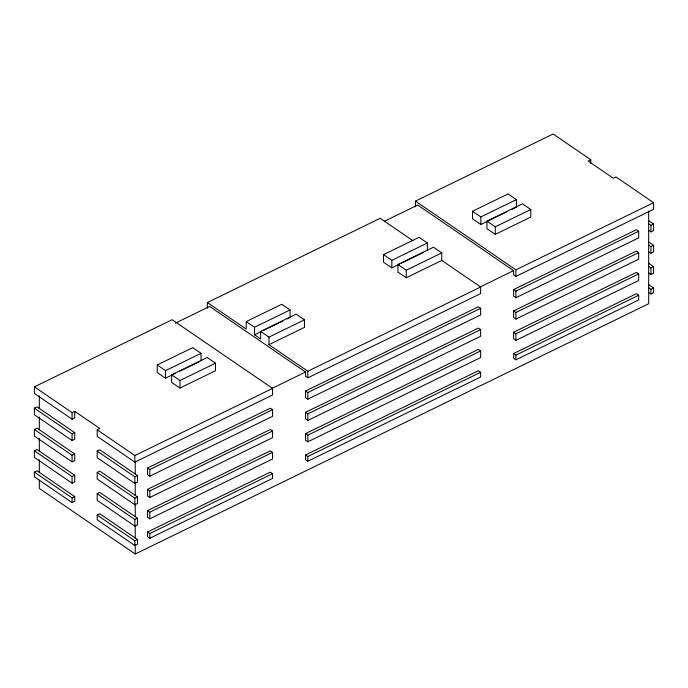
<?xml version="1.0" encoding="UTF-8"?>
<svg xmlns="http://www.w3.org/2000/svg" width="688" height="688" viewBox="0 0 688 688"><rect width="100%" height="100%" fill="white"/><g stroke="black" fill="none" stroke-linecap="round" stroke-linejoin="round"><path stroke-width="1.03" d="M34.4 386.845L172.112 319.722L272.568 388.419L272.568 395.015L134.865 462.138L97.189 436.373L97.189 429.776L99.829 428.486L74.725 411.321L72.077 412.611L34.4 386.845L34.4 393.441L72.077 419.207L74.725 417.917L74.725 411.321M207.363 308.19L207.363 302.539L380.172 218.302L412.852 240.645M415.432 206.77L415.432 201.12L553.135 133.997L590.811 159.762L590.811 163.529M175.337 323.162L209.634 306.444L305.549 372.045L305.549 376.284L307.828 377.832L480.637 293.604L480.637 287.008L441.782 260.434L441.782 252.892L433.466 247.207L397.931 264.519L397.931 272.061L406.255 277.746L441.782 260.434M384.351 221.287L417.702 205.033L513.618 270.625L513.618 274.865L515.888 276.413L653.6 209.29L653.6 202.693L615.923 176.928L613.275 178.218L588.171 161.052L590.811 159.762M34.4 408.165L37.049 406.875L74.725 432.64L74.725 439.236L72.077 440.526L34.4 414.761L34.4 408.165L72.077 433.93L72.077 440.526M175.13 373.507L165.524 378.185L157.208 372.492L157.208 364.958L192.735 347.638L201.051 353.331L201.051 360.865M207.363 302.539L246.218 329.113L246.218 321.571L281.745 304.251L290.069 309.944L290.069 317.478M399.504 264.14L391.825 267.881L383.5 262.188L383.5 254.655L419.035 237.334L427.351 243.027L427.351 250.561M506.764 211.852L480.835 224.494L472.51 218.801L472.51 211.268L508.045 193.947L516.361 199.64L516.361 207.174L511.562 209.513M34.4 429.484L37.049 428.194L74.725 453.96L74.725 460.556L72.077 461.846L34.4 436.08L34.4 429.484L72.077 455.25L72.077 461.846M157.208 364.958L165.524 370.643L201.051 353.331M246.218 321.571L254.534 327.256L290.069 309.944M383.5 254.655L391.825 260.339L427.351 243.027M472.51 211.268L480.835 216.952L516.361 199.64M171.639 374.822L207.165 357.511L215.49 363.195L215.49 370.737L179.955 388.058L171.639 382.365L171.639 374.822L179.955 380.516L179.955 388.058M260.649 331.435L296.175 314.124L304.5 319.808L304.5 327.35L268.965 344.671L268.965 337.129L260.649 331.435L260.649 338.978L254.534 334.798L254.534 327.256M486.949 221.132L522.476 203.82L530.792 209.505L530.792 217.047L495.265 234.367L486.949 228.674L486.949 221.132L495.265 226.825L495.265 234.367M179.929 371.167L199.133 361.802M254.534 334.798L261.259 331.521M263.177 330.584L282.381 321.227M287.188 318.888L289.106 317.951M401.422 263.203L423.507 252.436M34.4 450.803L37.049 449.513L74.725 475.279L74.725 481.875L72.077 483.165L34.4 457.4L34.4 450.803L72.077 476.569L72.077 483.165M179.955 380.516L215.49 363.195M268.965 337.129L304.5 319.808M397.931 264.519L406.255 270.212L441.782 252.892M495.265 226.825L530.792 209.505M72.077 433.93L74.725 432.64M34.4 472.123L37.049 470.833L74.725 496.598L74.725 501.311L72.077 502.601L34.4 476.836L34.4 472.123L72.077 497.888L72.077 502.601M72.077 455.25L74.725 453.96M97.189 451.104L99.829 449.814L137.505 475.58L137.505 482.176L134.865 483.466L97.189 457.701L97.189 451.104L134.865 476.87L134.865 483.466M72.077 476.569L74.725 475.279M97.189 472.424L99.829 471.134L137.505 496.899L137.505 503.496L134.865 504.786L97.189 479.02L97.189 472.424L134.865 498.189L134.865 504.786M272.207 388.299L305.549 372.045M480.276 286.879L513.618 270.625M97.189 429.776L134.865 455.542L272.568 388.419M268.965 344.671L307.828 371.236L480.637 287.008M415.432 201.12L515.888 269.816L653.6 202.693M72.077 497.888L74.725 496.598M147.524 468.038L270.298 408.19L272.568 409.738L272.568 416.343L149.795 476.182L147.524 474.634L147.524 468.038L149.795 469.586L149.795 476.182M305.549 391.008L478.366 306.771L480.637 308.327L480.637 314.923L307.828 399.152L305.549 397.604L305.549 391.008L307.828 392.556L307.828 399.152M513.618 289.588L636.4 229.74L638.67 231.297L638.67 237.893L515.888 297.741L513.618 296.184L513.618 289.588L515.888 291.144L515.888 297.741M97.189 493.743L99.829 492.453L137.505 518.219L137.505 524.815L134.865 526.105L97.189 500.339L97.189 493.743L134.865 519.509L134.865 526.105M134.865 476.87L137.505 475.58M149.795 469.586L272.568 409.738M307.828 392.556L480.637 308.327M515.888 291.144L638.67 231.297M648.681 223.755L650.951 225.311L653.6 224.021L653.6 230.618L650.951 231.908L648.681 230.351M147.524 489.357L270.298 429.51L272.568 431.066L272.568 437.663L149.795 497.501L147.524 495.953L147.524 489.357L149.795 490.905L149.795 497.501M305.549 412.327L478.366 328.09L480.637 329.647L480.637 336.243L307.828 420.48L305.549 418.923L305.549 412.327L307.828 413.884L307.828 420.48M513.618 310.907L636.4 251.06L638.67 252.616L638.67 259.213L515.888 319.06L513.618 317.503L513.618 310.907L515.888 312.464L515.888 319.06M97.189 515.063L99.829 513.773L137.505 539.538L137.505 544.251L134.865 545.541L97.189 519.775L97.189 515.063L134.865 540.828L134.865 545.541M134.865 498.189L137.505 496.899M149.795 490.905L272.568 431.066M307.828 413.884L480.637 329.647M515.888 312.464L638.67 252.616M648.681 245.074L650.951 246.631L653.6 245.341L653.6 251.937L650.951 253.227L648.681 251.67M147.524 510.677L270.298 450.829L272.568 452.386L272.568 458.982L149.795 518.829L147.524 517.273L147.524 510.677L149.795 512.233L149.795 518.829M305.549 433.646L478.366 349.409L480.637 350.966L480.637 357.562L307.828 441.799L305.549 440.243L305.549 433.646L307.828 435.203L307.828 441.799M513.618 332.227L636.4 272.379L638.67 273.936L638.67 280.532L515.888 340.379L513.618 338.823L513.618 332.227L515.888 333.783L515.888 340.379M134.865 519.509L137.505 518.219M149.795 512.233L272.568 452.386M307.828 435.203L480.637 350.966M515.888 333.783L638.67 273.936M648.681 266.394L650.951 267.95L653.6 266.66L653.6 273.256L650.951 274.546L648.681 272.99M147.524 531.996L270.298 472.149L272.568 473.705L272.568 478.418L149.795 538.265L147.524 536.709L147.524 531.996L149.795 533.553L149.795 538.265M305.549 454.966L478.366 370.729L480.637 372.285L480.637 376.998L307.828 461.235L305.549 459.679L305.549 454.966L307.828 456.522L307.828 461.235M513.618 353.546L636.4 293.707L638.67 295.255L638.67 299.968L515.888 359.815L513.618 358.259L513.618 353.546L515.888 355.103L515.888 359.815M134.865 540.828L137.505 539.538M149.795 533.553L272.568 473.705M307.828 456.522L480.637 372.285M515.888 355.103L638.67 295.255M648.681 287.713L650.951 289.27L653.6 287.98L653.6 292.692L650.951 293.982L648.681 292.426M39.319 480.19L39.319 488.411L135.235 554.003L648.681 303.735L648.681 211.13M648.345 220.427L653.6 224.021M648.345 241.746L653.6 245.341M648.345 263.065L653.6 266.66M648.345 284.385L653.6 287.98M650.951 225.311L650.951 231.908M650.951 246.631L650.951 253.227M650.951 267.95L650.951 274.546M650.951 289.27L650.951 293.982M515.888 269.816L515.888 276.413M480.835 216.952L480.835 224.494M406.255 270.212L406.255 277.746M391.825 260.339L391.825 267.881M307.828 371.236L307.828 377.832M165.524 370.643L165.524 378.185M135.235 461.399L135.235 474.023M135.235 482.727L135.235 495.343M135.235 504.046L135.235 516.662M135.235 525.365L135.235 537.982M135.235 544.75L135.235 554.003M134.865 455.542L134.865 462.138M72.077 412.611L72.077 419.207M39.319 395.806L39.319 408.431M39.319 417.126L39.319 429.751M39.319 438.445L39.319 451.07M39.319 459.773L39.319 472.389"/></g></svg>
